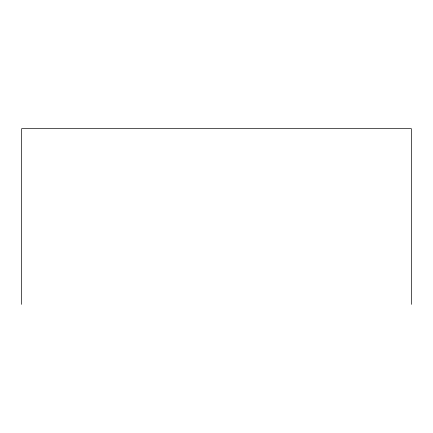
<?xml version="1.0" encoding="UTF-8"?>
<svg xmlns="http://www.w3.org/2000/svg" width="433" height="433" viewBox="0 0 433 433"><rect width="100%" height="100%" fill="white"/><g stroke="black" fill="none" stroke-linecap="round" stroke-linejoin="round"><path stroke-width="0.65" d="M411.35 304.367L411.35 128.633L21.65 128.633L21.65 304.367"/></g></svg>
